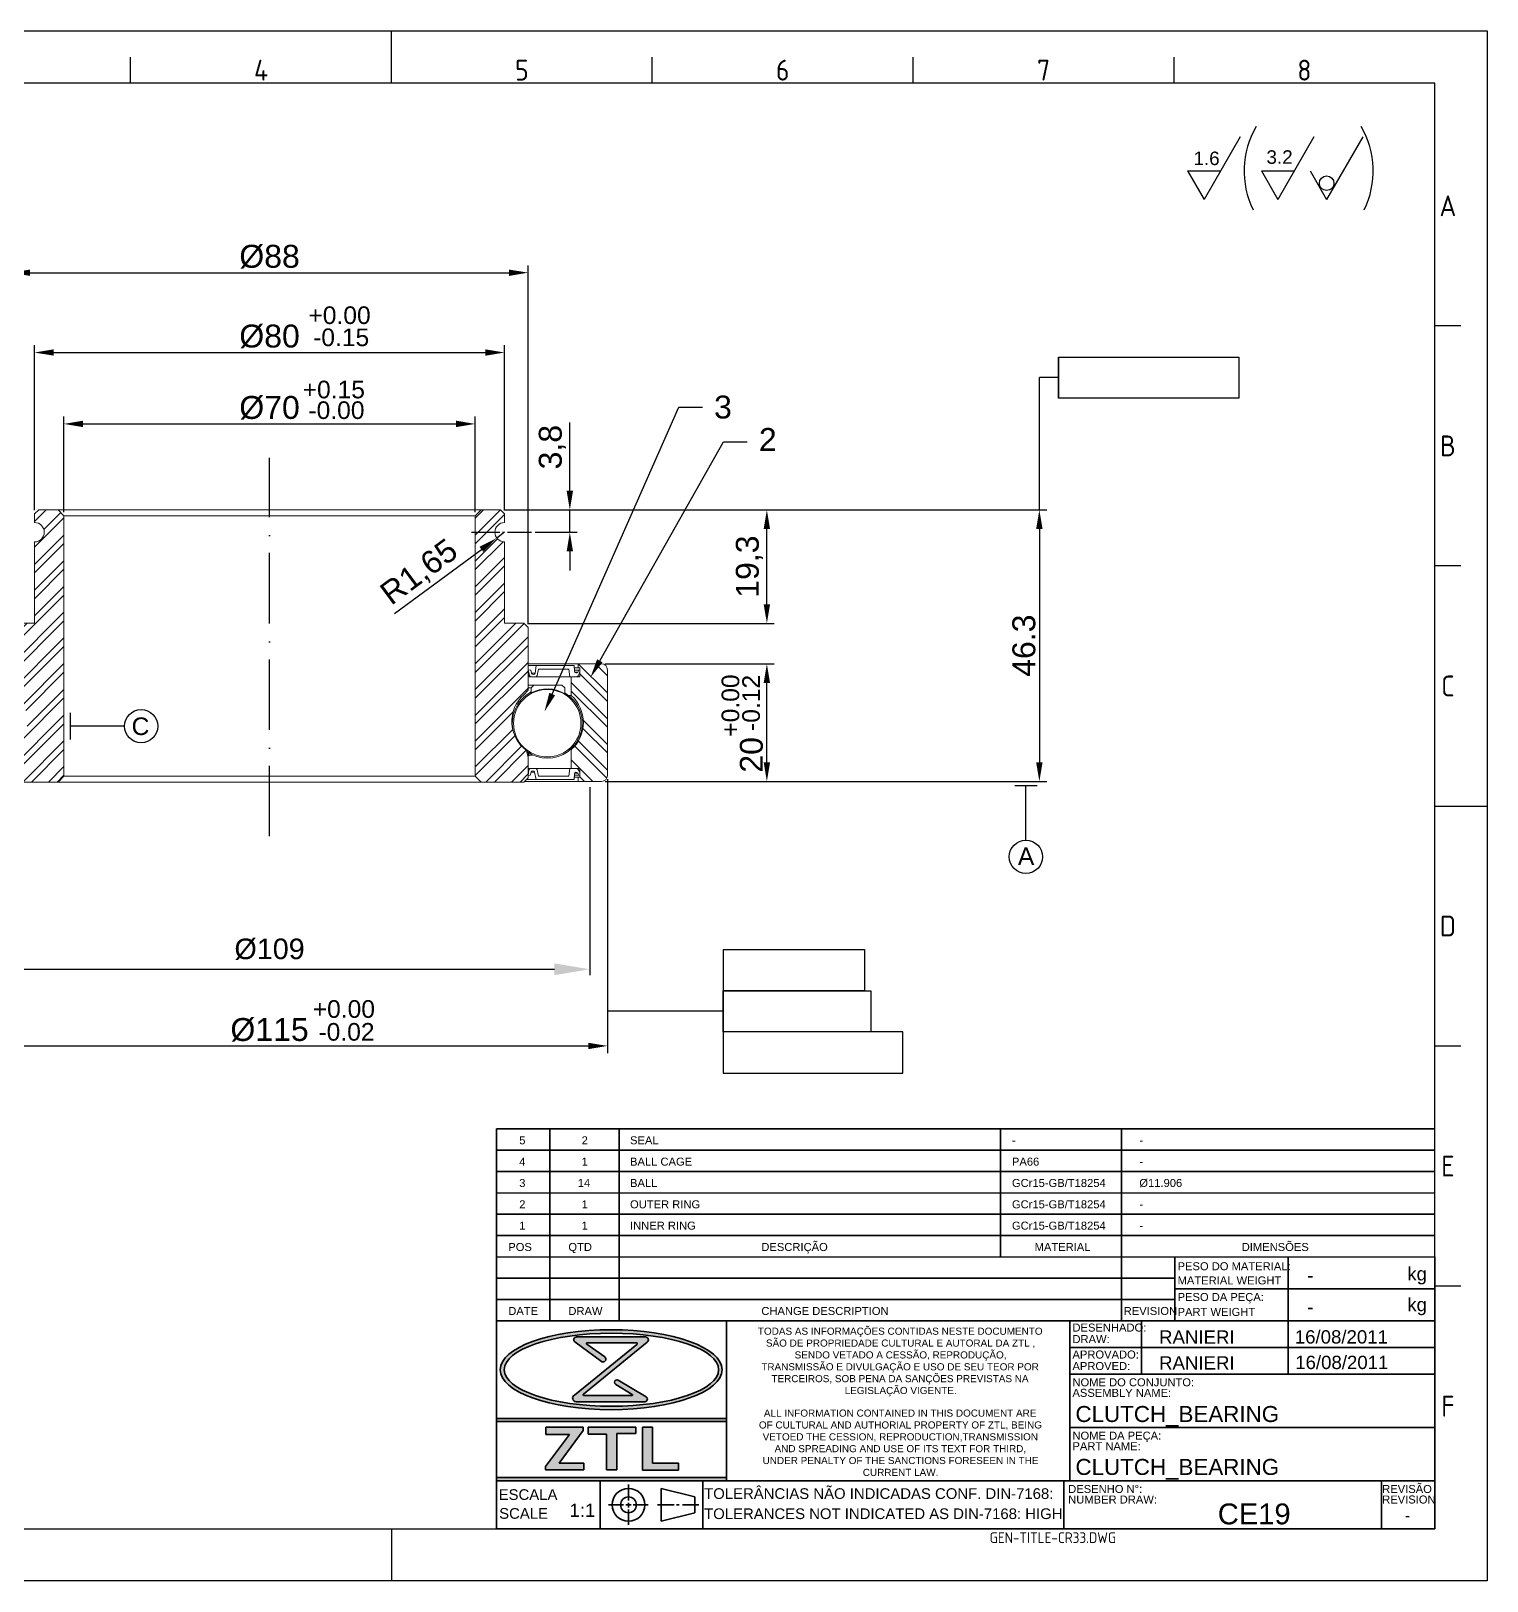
# Model space of a CAD drawing. Header units: millimetres. Extents: x 2626 to 2999, y 1108 to 1371.
# Drawn here: x 2751 to 2998.8, y 1107.7 to 1371.4 of the extents above; entities that cross this region are included whole.
import ezdxf
from ezdxf import colors
from ezdxf.entities.mleader import LeaderData, LeaderLine
from ezdxf.enums import TextEntityAlignment as Align
from ezdxf.math import Vec2, Vec3

# ---------------------------------------------------------------- set-up
doc = ezdxf.new("R2010")
doc.units = ezdxf.units.MM
for name, pattern in [('ACAD_ISO02W100', [15, 12, -3]), ('ACAD_ISO04W100', [30, 24, -3, 0, -3]), ('ACAD_ISO05W100', [33, 24, -3, 0, -3, 0, -3]), ('ACAD_ISO10W100', [18, 12, -3, 0, -3])]:
    doc.linetypes.add(name, pattern=pattern)
for name, color, linetype, lineweight in [('AM_0', 7, 'Continuous', 40), ('AM_4', 1, 'ACAD_ISO04W100', 25), ('AM_5', 3, 'Continuous', 25), ('AM_7', 4, 'Continuous', 35), ('AM_8', 40, 'ACAD_ISO02W100', 35), ('AM_BOR', 2, 'ACAD_ISO05W100', 35)]:
    doc.layers.add(name, color=color, linetype=linetype, lineweight=lineweight)
doc.styles.add('ACISOTS', font='isocp.shx', dxfattribs={"height": 1})
doc.styles.get("Standard").update_dxf_attribs({"font": 'arial.ttf'})
doc.dimstyles.new('ISO-25', dxfattribs={"dimtxt": 3.9, "dimasz": 3.25, "dimexe": 1.25, "dimexo": 0.625, "dimtad": 1, "dimtxsty": 'Standard', "dimcen": 2.5, "dimadec": 0, "dimazin": 0, "dimtfac": 1, "dimtmove": 0, "dimatfit": 3, "dimfxl": 1, "dimarcsym": 0})

# ---------------------------------------------------------------- blocks, each defined once
blk = doc.blocks.new('A3 ZTL')
for p, q in [((401.17, 280.82), (19.57, 280.82)), ((401.17, 9.78), (401.17, 280.82)), ((19.57, 9.78), (401.17, 9.78))]:
    blk.add_line(p, q)
at = {"layer": 'AM_BOR', "color": 135, "linetype": 'Continuous', "lineweight": 25}
for p, q in [((0, 290.61), (410.96, 290.61)), ((410.96, 290.61), (410.96, 0)), ((410.96, 0), (0, 0))]:
    blk.add_line(p, q, dxfattribs=at)
at = {"layer": 'AM_BOR', "color": 135, "lineweight": 25}
for p, q in [((205.48, 280.82), (205.48, 290.61)), ((156.56, 280.82), (156.56, 285.71)), ((254.4, 280.82), (254.4, 285.71)), ((303.33, 280.82), (303.33, 285.71)), ((352.25, 280.82), (352.25, 285.71)), ((406.07, 235.32), (401.17, 235.32)), ((406.07, 190.31), (401.17, 190.31)), ((401.17, 145.3), (410.96, 145.3)), ((406.07, 100.29), (401.17, 100.29)), ((406.07, 55.28), (401.17, 55.28)), ((205.48, 9.78), (205.48, 0))]:
    blk.add_line(p, q, dxfattribs=at)
at = {"layer": 'AM_BOR', "color": 135, "lineweight": 25, "style": 'ACISOTS'}
for s, p in [('4', (181.02, 283.27)), ('5', (229.94, 283.27)), ('6', (278.86, 283.27)), ('7', (327.79, 283.27)), ('8', (376.71, 283.27)), ('A', (403.62, 257.83)), ('B', (403.62, 212.82)), ('C', (403.62, 167.81)), ('D', (403.62, 122.8)), ('E', (403.62, 77.79)), ('F', (403.62, 32.78))]:
    blk.add_text(s, height=3.91, dxfattribs=at).set_placement(p, align=Align.MIDDLE)
blk = doc.blocks.new('*D53')
at = {"layer": 'AM_5', "color": 0, "lineweight": -2}
for p, q in [((2737.12, 1242.73), (2737.12, 1210.77)), ((2846.12, 1242.73), (2846.12, 1210.77)), ((2743.12, 1211.77), (2840.12, 1211.77))]:
    blk.add_line(p, q, dxfattribs=at)
at = {"layer": 'AM_5', "color": 0}
for points in [[(2743.12, 1212.77), (2743.12, 1210.77), (2737.12, 1211.77)], [(2840.12, 1212.77), (2840.12, 1210.77), (2846.12, 1211.77)]]:
    blk.add_solid(points, dxfattribs=at)
at = {"layer": 'Defpoints', "color": 0}
for p in [(2737.12, 1243.73), (2846.12, 1243.73), (2846.12, 1211.77)]:
    blk.add_point(p, dxfattribs=at)
at = {"layer": 'AM_5', "color": 0, "insert": (2791.62, 1215.18), "char_height": 3.5, "attachment_point": 5}
blk.add_mtext('%%c109', dxfattribs=at)
blk = doc.blocks.new('*D62')
at = {"layer": 'AM_5', "color": 0, "lineweight": -2}
for p, q in [((2756.62, 1289.56), (2756.62, 1305.81)), ((2826.62, 1289.56), (2826.62, 1305.81)), ((2759.87, 1304.56), (2823.37, 1304.56))]:
    blk.add_line(p, q, dxfattribs=at)
at = {"layer": 'AM_5', "color": 0}
for points in [[(2759.87, 1305.11), (2759.87, 1304.02), (2756.62, 1304.56)], [(2823.37, 1305.11), (2823.37, 1304.02), (2826.62, 1304.56)]]:
    blk.add_solid(points, dxfattribs=at)
at = {"layer": 'Defpoints', "color": 0}
for p in [(2826.62, 1304.56), (2756.62, 1288.93), (2826.62, 1288.93)]:
    blk.add_point(p, dxfattribs=at)
at = {"layer": 'AM_5', "color": 0, "insert": (2791.62, 1307.29), "char_height": 3.9, "attachment_point": 5}
blk.add_mtext('%%C70', dxfattribs=at)
blk = doc.blocks.new('*D63')
at = {"layer": 'AM_5', "color": 0, "lineweight": -2}
for p, q in [((2751.62, 1289.86), (2751.62, 1317.96)), ((2754.87, 1316.71), (2828.37, 1316.71)), ((2831.62, 1289.83), (2831.62, 1317.96))]:
    blk.add_line(p, q, dxfattribs=at)
at = {"layer": 'AM_5', "color": 0}
for points in [[(2754.87, 1317.25), (2754.87, 1316.17), (2751.62, 1316.71)], [(2828.37, 1317.25), (2828.37, 1316.17), (2831.62, 1316.71)]]:
    blk.add_solid(points, dxfattribs=at)
at = {"layer": 'Defpoints', "color": 0}
for p in [(2831.62, 1316.71), (2751.62, 1289.23), (2831.62, 1289.21)]:
    blk.add_point(p, dxfattribs=at)
at = {"layer": 'AM_5', "color": 0, "insert": (2791.62, 1319.44), "char_height": 3.9, "attachment_point": 5}
blk.add_mtext('%%C80', dxfattribs=at)
blk = doc.blocks.new('*D64')
at = {"layer": 'AM_5', "color": 0, "lineweight": -2}
for p, q in [((2747.62, 1270.56), (2747.62, 1331.54)), ((2750.87, 1330.29), (2832.37, 1330.29)), ((2835.62, 1270.56), (2835.62, 1331.54))]:
    blk.add_line(p, q, dxfattribs=at)
at = {"layer": 'AM_5', "color": 0}
for points in [[(2750.87, 1330.83), (2750.87, 1329.74), (2747.62, 1330.29)], [(2832.37, 1330.83), (2832.37, 1329.74), (2835.62, 1330.29)]]:
    blk.add_solid(points, dxfattribs=at)
at = {"layer": 'Defpoints', "color": 0}
for p in [(2835.62, 1330.29), (2747.62, 1269.93), (2835.62, 1269.93)]:
    blk.add_point(p, dxfattribs=at)
at = {"layer": 'AM_5', "color": 0, "insert": (2791.62, 1333.01), "char_height": 3.9, "attachment_point": 5}
blk.add_mtext('%%C88', dxfattribs=at)
blk = doc.blocks.new('*D66')
at = {"layer": 'AM_5', "color": 0, "lineweight": -2}
for p, q in [((2842.73, 1293.18), (2842.73, 1304.79)), ((2831.55, 1289.93), (2843.98, 1289.93)), ((2842.73, 1286.13), (2842.73, 1289.93)), ((2836.85, 1286.13), (2843.98, 1286.13)), ((2842.73, 1282.88), (2842.73, 1279.63))]:
    blk.add_line(p, q, dxfattribs=at)
at = {"layer": 'AM_5', "color": 0}
for points in [[(2842.19, 1293.18), (2843.27, 1293.18), (2842.73, 1289.93)], [(2842.19, 1282.88), (2843.27, 1282.88), (2842.73, 1286.13)]]:
    blk.add_solid(points, dxfattribs=at)
at = {"layer": 'Defpoints', "color": 0}
for p in [(2830.92, 1289.93), (2842.73, 1289.93), (2836.23, 1286.13)]:
    blk.add_point(p, dxfattribs=at)
at = {"layer": 'AM_5', "color": 0, "insert": (2839.76, 1300.61), "char_height": 3.9, "attachment_point": 5, "rotation": 90}
blk.add_mtext('3,8', dxfattribs=at)
blk = doc.blocks.new('*D67')
at = {"layer": 'AM_5', "color": 0, "lineweight": -2}
for p, q in [((2831.55, 1289.93), (2877.52, 1289.93)), ((2876.27, 1273.88), (2876.27, 1286.68)), ((2835.55, 1270.63), (2877.52, 1270.63))]:
    blk.add_line(p, q, dxfattribs=at)
at = {"layer": 'AM_5', "color": 0}
for points in [[(2875.72, 1286.68), (2876.81, 1286.68), (2876.27, 1289.93)], [(2875.72, 1273.88), (2876.81, 1273.88), (2876.27, 1270.63)]]:
    blk.add_solid(points, dxfattribs=at)
at = {"layer": 'Defpoints', "color": 0}
for p in [(2830.92, 1289.93), (2876.27, 1289.93), (2834.92, 1270.63)]:
    blk.add_point(p, dxfattribs=at)
at = {"layer": 'AM_5', "color": 0, "insert": (2873.3, 1280.28), "char_height": 3.9, "attachment_point": 5, "rotation": 90}
blk.add_mtext('19,3', dxfattribs=at)
blk = doc.blocks.new('*D68')
at = {"layer": 'AM_5', "color": 0, "lineweight": -2}
for p, q in [((2848.75, 1263.73), (2877.52, 1263.73)), ((2876.27, 1246.98), (2876.27, 1260.48)), ((2848.75, 1243.73), (2877.52, 1243.73))]:
    blk.add_line(p, q, dxfattribs=at)
at = {"layer": 'AM_5', "color": 0}
for points in [[(2875.72, 1260.48), (2876.81, 1260.48), (2876.27, 1263.73)], [(2875.72, 1246.98), (2876.81, 1246.98), (2876.27, 1243.73)]]:
    blk.add_solid(points, dxfattribs=at)
at = {"layer": 'Defpoints', "color": 0}
for p in [(2848.12, 1263.73), (2876.27, 1263.73), (2848.12, 1243.73)]:
    blk.add_point(p, dxfattribs=at)
at = {"layer": 'AM_5', "color": 0, "insert": (2873.65, 1248.25), "char_height": 3.9, "attachment_point": 5, "rotation": 90}
blk.add_mtext('20', dxfattribs=at)
blk = doc.blocks.new('*D69')
at = {"layer": 'AM_5', "color": 0, "lineweight": -2}
for p, q in [((2831.62, 1286.13), (2830.3, 1285.15)), ((2812.9, 1272.28), (2827.69, 1283.22))]:
    blk.add_line(p, q, dxfattribs=at)
at = {"layer": 'AM_5', "color": 0}
blk.add_solid([(2827.36, 1283.66), (2828.01, 1282.78), (2830.3, 1285.15)], dxfattribs=at)
at = {"layer": 'Defpoints', "color": 0}
for p in [(2830.3, 1285.15), (2831.62, 1286.13)]:
    blk.add_point(p, dxfattribs=at)
at = {"layer": 'AM_5', "color": 0, "insert": (2817.22, 1279.17), "char_height": 3.9, "attachment_point": 5, "rotation": 36.489}
blk.add_mtext('R1,65', dxfattribs=at)
blk = doc.blocks.new('*D70')
at = {"layer": 'AM_5', "color": 0, "lineweight": -2}
for p, q in [((2734.12, 1244.11), (2734.12, 1197.48)), ((2849.12, 1244.11), (2849.12, 1197.48)), ((2737.37, 1198.73), (2845.87, 1198.73))]:
    blk.add_line(p, q, dxfattribs=at)
at = {"layer": 'AM_5', "color": 0}
for points in [[(2737.37, 1199.27), (2737.37, 1198.18), (2734.12, 1198.73)], [(2845.87, 1199.27), (2845.87, 1198.18), (2849.12, 1198.73)]]:
    blk.add_solid(points, dxfattribs=at)
at = {"layer": 'Defpoints', "color": 0}
for p in [(2734.12, 1244.73), (2849.12, 1244.73), (2849.12, 1198.73)]:
    blk.add_point(p, dxfattribs=at)
at = {"layer": 'AM_5', "color": 0, "insert": (2791.62, 1201.45), "char_height": 3.9, "attachment_point": 5}
blk.add_mtext('%%C115', dxfattribs=at)
blk = doc.blocks.new('*D71')
at = {"layer": 'AM_5', "color": 0, "lineweight": -2}
for p, q in [((2831.55, 1289.93), (2923.9, 1289.93)), ((2922.65, 1286.68), (2922.65, 1246.98)), ((2848.75, 1243.73), (2923.9, 1243.73))]:
    blk.add_line(p, q, dxfattribs=at)
at = {"layer": 'AM_5', "color": 0}
for points in [[(2922.11, 1286.68), (2923.19, 1286.68), (2922.65, 1289.93)], [(2922.11, 1246.98), (2923.19, 1246.98), (2922.65, 1243.73)]]:
    blk.add_solid(points, dxfattribs=at)
at = {"layer": 'Defpoints', "color": 0}
for p in [(2830.92, 1289.93), (2848.12, 1243.73), (2922.65, 1243.73)]:
    blk.add_point(p, dxfattribs=at)
at = {"layer": 'AM_5', "color": 0, "insert": (2920.03, 1266.83), "char_height": 3.9, "attachment_point": 5, "rotation": 90}
blk.add_mtext('46.3', dxfattribs=at)

msp = doc.modelspace()

# ---------------------------------------------------------------- hatches: boundary and pattern name
at = {"linetype": 'Continuous'}
h = msp.add_hatch(color=0, dxfattribs=at)
h.paths.add_polyline_path([(2869.402, 1135.355), (2830.246, 1135.355), (2830.246, 1134.807), (2869.402, 1134.807)])
h.paths.add_polyline_path([(2869.402, 1125.284), (2830.246, 1125.284), (2830.246, 1124.736), (2869.402, 1124.736)])
at = {"layer": 'AM_7'}
h = msp.add_hatch(dxfattribs=at)
h.set_pattern_fill('ANSI32', color=256, scale=0.325, style=0)
h.paths.add_polyline_path([(2831.625, 1289.234), (2830.925, 1289.934), (2827.625, 1289.934), (2826.625, 1288.934), (2826.625, 1286.134), (2829.975, 1286.134, -0.4142136), (2831.625, 1287.784)])
h.paths.add_polyline_path([(2834.925, 1270.634), (2831.625, 1270.634), (2831.625, 1284.484, -0.4142136), (2829.975, 1286.134), (2826.625, 1286.134), (2826.625, 1244.634), (2827.625, 1243.634), (2834.925, 1243.634), (2835.625, 1244.334), (2835.625, 1247.826), (2835.37, 1249.01, -0.4808071), (2834.897, 1258.48), (2835.625, 1259.236), (2835.625, 1269.934)])
h.paths.add_polyline_path([(2756.625, 1288.934), (2755.625, 1289.934), (2752.325, 1289.934), (2751.625, 1289.234), (2751.625, 1287.784, -1), (2751.625, 1284.484), (2751.625, 1270.634), (2748.325, 1270.634), (2747.625, 1269.934), (2747.625, 1259.236), (2748.352, 1258.48, -0.4808071), (2747.879, 1249.01), (2747.625, 1247.826), (2747.625, 1244.334), (2748.325, 1243.634), (2755.625, 1243.634), (2756.625, 1244.634)])
h = msp.add_hatch(dxfattribs=at)
h.set_pattern_fill('ANSI32', color=256, scale=0.325, angle=90, style=0)
h.paths.add_polyline_path([(2842.975, 1249.137), (2842.975, 1245.934), (2844.425, 1245.934), (2844.425, 1244.434), (2844.125, 1244.434), (2844.125, 1243.734), (2848.125, 1243.734, 0.4142136), (2849.125, 1244.734), (2849.125, 1262.734, 0.4142136), (2848.125, 1263.734), (2844.125, 1263.734), (2844.125, 1263.034), (2844.425, 1263.034), (2844.425, 1261.534), (2842.975, 1261.534), (2842.975, 1258.331, -0.4513657)])
h.paths.add_polyline_path([(2740.275, 1258.331), (2740.275, 1261.534), (2738.825, 1261.534), (2738.825, 1263.028), (2738.089, 1263.734), (2735.125, 1263.734, 0.4142136), (2734.125, 1262.734), (2734.125, 1244.734, 0.4142136), (2735.125, 1243.734), (2739.125, 1243.734), (2739.125, 1244.434), (2738.825, 1244.434), (2738.825, 1245.934), (2740.275, 1245.934), (2740.275, 1249.137, -0.4513657)])
at = {"layer": 'AM_8', "linetype": 'Continuous'}
h = msp.add_hatch(color=0, dxfattribs=at)
edge = h.paths.add_edge_path()
edge.add_ellipse((2849.754, 1143.636), major_axis=(18.891, 0), ratio=0.3599074, start_angle=191.45916, end_angle=452.8175)
edge.add_ellipse((2849.754, 1143.636), major_axis=(18.891, 0), ratio=0.3599074, start_angle=92.8175, end_angle=191.45916)
edge = h.paths.add_edge_path(flags=16)
edge.add_ellipse((2849.813, 1143.636), major_axis=(18.25, 0), ratio=0.3406642, start_angle=93.06698, end_angle=371.45916)
edge.add_ellipse((2849.813, 1143.636), major_axis=(18.25, 0), ratio=0.3406642, start_angle=11.45916, end_angle=93.06698)
h = msp.add_hatch(color=0, dxfattribs=at)
edge = h.paths.add_edge_path()
edge.add_line((2854.157, 1147.943), (2843.523, 1139.331))
edge.add_arc((2843.807, 1138.802), 0.601, 118.14094, 270)
edge.add_line((2843.807, 1138.201), (2855.501, 1138.201))
edge.add_arc((2855.486, 1138.644), 0.443, 271.96853, 418.91083)
edge.add_line((2855.715, 1139.023), (2850.979, 1141.878))
edge.add_arc((2850.755, 1141.51), 0.431, 58.66819, 238.80525)
edge.add_line((2850.532, 1141.141), (2853.361, 1139.429))
edge.add_arc((2853.298, 1139.34), 0.109, -90, 54.65447, ccw=False)
edge.add_line((2853.298, 1139.231), (2845.148, 1139.231))
edge.add_arc((2845.172, 1139.38), 0.151, 129.23635, 260.82262, ccw=False)
edge.add_line((2845.076, 1139.498), (2855.903, 1148.339))
edge.add_arc((2855.62, 1148.727), 0.48, 306.0702, 450)
edge.add_line((2855.62, 1149.207), (2843.88, 1149.207))
edge.add_arc((2843.862, 1148.743), 0.465, 87.72721, 233.74708)
edge.add_line((2843.587, 1148.367), (2848.096, 1145.06))
edge.add_arc((2848.387, 1145.439), 0.478, 232.47139, 414.7334)
edge.add_line((2848.663, 1145.83), (2845.625, 1147.978))
edge.add_arc((2845.685, 1148.094), 0.131, 90, 242.52347, ccw=False)
edge.add_line((2845.685, 1148.225), (2854.082, 1148.225))
edge.add_arc((2854.056, 1148.067), 0.16, -50.99642, 80.76554, ccw=False)
for points in [[(2838.593, 1127.142), (2838.593, 1126.598), (2845.121, 1126.598), (2845.121, 1127.746), (2840.89, 1127.746), (2845, 1133.305), (2845, 1133.848), (2838.653, 1133.848), (2838.653, 1132.64), (2842.673, 1132.64)], [(2845.846, 1132.7), (2848.99, 1132.7), (2848.99, 1126.598), (2850.712, 1126.598), (2850.712, 1132.761), (2853.946, 1132.761), (2853.946, 1133.848), (2845.846, 1133.848)], [(2861.2, 1126.568), (2861.2, 1127.746), (2856.817, 1127.746), (2856.817, 1133.848), (2855.125, 1133.848), (2855.125, 1126.568)]]:
    msp.add_hatch(color=0, dxfattribs=at).paths.add_polyline_path(points)

# ---------------------------------------------------------------- linework, layer by layer
at = {"color": 7, "linetype": 'Continuous', "lineweight": 15}
for p, q in [((2755.625, 1243.634), (2756.625, 1244.634)), ((2827.625, 1243.634), (2826.625, 1244.634)), ((2827.625, 1243.634), (2834.925, 1243.634))]:
    msp.add_line(p, q, dxfattribs=at)
at = {"linetype": 'Continuous'}
for p, q in [((2830.246, 1173.741), (2989.966, 1173.741)), ((2830.246, 1162.851), (2989.966, 1162.851))]:
    msp.add_line(p, q, dxfattribs=at)
at = {"layer": 'AM_0', "color": 7, "linetype": 'Continuous', "lineweight": 15}
for p, q in [((2751.625, 1289.234), (2752.325, 1289.934)), ((2755.625, 1289.934), (2752.325, 1289.934)), ((2755.625, 1289.934), (2756.625, 1288.934)), ((2755.625, 1289.934), (2827.625, 1289.934)), ((2826.625, 1288.934), (2827.625, 1289.934)), ((2830.925, 1289.934), (2827.625, 1289.934)), ((2830.925, 1289.934), (2831.625, 1289.234)), ((2751.625, 1289.234), (2751.625, 1287.784)), ((2756.625, 1244.634), (2756.625, 1288.934)), ((2826.625, 1288.934), (2756.625, 1288.934)), ((2826.625, 1288.934), (2826.625, 1244.634)), ((2831.625, 1287.784), (2831.625, 1289.234)), ((2751.625, 1284.484), (2751.625, 1270.634)), ((2831.625, 1270.634), (2831.625, 1284.484)), ((2751.625, 1270.634), (2748.325, 1270.634)), ((2834.925, 1270.634), (2831.625, 1270.634)), ((2834.925, 1270.634), (2835.625, 1269.934)), ((2835.625, 1259.236), (2835.625, 1269.934)), ((2848.125, 1263.734), (2844.125, 1263.734)), ((2849.125, 1244.734), (2849.125, 1262.734)), ((2827.625, 1243.634), (2748.325, 1243.634)), ((2756.625, 1244.634), (2826.625, 1244.634)), ((2844.125, 1243.734), (2848.125, 1243.734))]:
    msp.add_line(p, q, dxfattribs=at)
at = {"layer": 'AM_0', "linetype": 'Continuous', "lineweight": 15}
for p, q in [((2844.125, 1263.734), (2844.125, 1263.034)), ((2842.975, 1261.534), (2842.975, 1258.331)), ((2844.425, 1261.534), (2842.975, 1261.534)), ((2844.125, 1263.034), (2844.425, 1263.034)), ((2844.425, 1263.034), (2844.425, 1261.534)), ((2835.625, 1259.236), (2834.897, 1258.48)), ((2842.546, 1258.331), (2842.975, 1258.331)), ((2835.37, 1249.01), (2835.625, 1247.826)), ((2835.625, 1244.334), (2835.625, 1247.826)), ((2842.789, 1249.137), (2842.975, 1249.137)), ((2842.975, 1249.137), (2842.975, 1245.934)), ((2842.975, 1245.934), (2844.425, 1245.934)), ((2844.425, 1245.934), (2844.425, 1244.434)), ((2835.625, 1244.334), (2834.925, 1243.634)), ((2844.125, 1244.434), (2844.125, 1243.734)), ((2844.425, 1244.434), (2844.125, 1244.434))]:
    msp.add_line(p, q, dxfattribs=at)
msp.add_circle((2838.889, 1253.634), 5.741, dxfattribs=at)
at = {"layer": 'AM_0', "color": 7, "linetype": 'Continuous', "lineweight": 15}
for centre, radius, start, end in [((2751.625, 1286.134), 1.65, 270, 90), ((2831.625, 1286.134), 1.65, 90, 270), ((2848.125, 1262.734), 1, 0, 90), ((2848.125, 1262.734), 1, 0, 90), ((2848.125, 1244.734), 1, 270, 0)]:
    msp.add_arc(centre, radius, start, end, dxfattribs=at)
at = {"layer": 'AM_0', "linetype": 'Continuous', "lineweight": 15}
for centre, radius, start, end in [((2838.92, 1253.934), 6.07, 131.50224, 234.21654), ((2838.92, 1253.734), 6.13, 311.41443, 48.58557)]:
    msp.add_arc(centre, radius, start, end, dxfattribs=at)
at = {"layer": 'AM_4', "linetype": 'ACAD_ISO10W100'}
msp.add_line((2791.625, 1234.4), (2791.625, 1298.781), dxfattribs=at)
at = {"layer": 'AM_4', "ltscale": 0.2}
msp.add_line((2826, 1286.134), (2836.227, 1286.134), dxfattribs=at)
at = {"layer": 'AM_5'}
for p, q in [((2956.832, 1353.411), (2950.684, 1342.763)), ((2969.383, 1353.411), (2963.235, 1342.763)), ((2977.687, 1353.411), (2971.54, 1342.763)), ((2947.89, 1347.603), (2953.479, 1347.603)), ((2947.89, 1347.603), (2950.684, 1342.763)), ((2960.441, 1347.603), (2966.029, 1347.603)), ((2960.441, 1347.603), (2963.235, 1342.763)), ((2968.745, 1347.603), (2971.54, 1342.763)), ((2925.932, 1315.938), (2925.932, 1308.938)), ((2922.648, 1289.934), (2922.648, 1312.438)), ((2925.932, 1312.438), (2922.648, 1312.438)), ((2941.267, 1308.938), (2934.57, 1308.938)), ((2757.699, 1255.412), (2757.699, 1250.854)), ((2766.929, 1253.133), (2757.699, 1253.133)), ((2922.259, 1242.969), (2918.47, 1242.969)), ((2920.365, 1233.739), (2920.365, 1242.969)), ((2868.808, 1215.12), (2892.866, 1215.12)), ((2868.808, 1215.12), (2868.808, 1194.12)), ((2892.866, 1215.12), (2892.866, 1208.12)), ((2868.808, 1208.12), (2868.808, 1201.12)), ((2892.866, 1208.12), (2868.808, 1208.12)), ((2868.808, 1201.12), (2868.808, 1208.12)), ((2868.808, 1208.12), (2893.943, 1208.12)), ((2893.943, 1208.12), (2893.943, 1201.12)), ((2868.808, 1204.62), (2849.125, 1204.62)), ((2899.385, 1201.12), (2868.808, 1201.12)), ((2893.943, 1201.12), (2868.808, 1201.12)), ((2899.385, 1194.12), (2899.385, 1201.12)), ((2868.808, 1194.12), (2899.385, 1194.12))]:
    msp.add_line(p, q, dxfattribs=at)
msp.add_lwpolyline([(2925.932, 1315.938), (2956.602, 1315.938), (2956.602, 1308.938), (2925.932, 1308.938)], close=True, dxfattribs=at)
for centre, radius in [((2971.551, 1345.506), 1.239), ((2769.759, 1253.133), 2.83), ((2920.365, 1230.909), 2.83)]:
    msp.add_circle(centre, radius, dxfattribs=at)
for centre, start, end in [((2972.551, 1347.592), 149.81687, 205.95777), ((2964.416, 1347.592), 334.04223, 30.18313)]:
    msp.add_arc(centre, 15.049, start, end, dxfattribs=at)
at = {"layer": 'AM_7', "linetype": 'Continuous', "lineweight": 15}
for p, q in [((2835.625, 1263.734), (2844.125, 1263.734)), ((2835.625, 1263.434), (2837, 1263.434)), ((2837, 1263.434), (2836.833, 1262.18)), ((2843.475, 1263.434), (2837, 1263.434)), ((2843.509, 1262.467), (2843.475, 1263.434)), ((2836.103, 1262.646), (2835.625, 1262.73)), ((2835.625, 1262.73), (2835.864, 1261.756)), ((2835.625, 1261.756), (2835.864, 1261.756)), ((2835.625, 1261.534), (2836.153, 1261.534)), ((2836.232, 1262.165), (2836.103, 1262.646)), ((2836.153, 1261.534), (2836.991, 1261.534)), ((2836.227, 1262.18), (2836.833, 1262.18)), ((2836.889, 1261.534), (2842.722, 1261.534)), ((2837.184, 1261.782), (2837.37, 1262.834)), ((2837.37, 1262.834), (2842.562, 1262.834)), ((2842.562, 1262.834), (2842.722, 1261.534)), ((2842.722, 1261.534), (2843.95, 1261.534)), ((2843.489, 1263.034), (2844.125, 1263.034)), ((2843.502, 1262.661), (2844.254, 1262.661)), ((2843.546, 1262.332), (2844.071, 1262.332)), ((2844.254, 1262.661), (2844.071, 1262.332)), ((2844.425, 1262.718), (2844.254, 1262.661)), ((2844.418, 1262.444), (2844.425, 1262.718)), ((2835.625, 1260.134), (2836.625, 1260.134)), ((2836.125, 1259.634), (2835.625, 1259.634)), ((2836.125, 1259.634), (2836.625, 1260.134)), ((2836.125, 1259.634), (2836.125, 1258.78)), ((2841.375, 1260.134), (2836.625, 1260.134)), ((2841.375, 1260.134), (2841.875, 1259.634)), ((2841.875, 1258.654), (2841.875, 1259.634)), ((2835.577, 1248.046), (2836.015, 1248.227)), ((2835.692, 1248.227), (2835.782, 1248.594)), ((2835.692, 1248.227), (2836.398, 1248.227)), ((2841.379, 1248.227), (2841.443, 1248.227)), ((2836.051, 1245.934), (2835.625, 1245.934)), ((2835.762, 1245.712), (2835.625, 1244.756)), ((2835.762, 1245.712), (2835.625, 1245.712)), ((2835.625, 1244.756), (2836.001, 1244.822)), ((2836.001, 1244.822), (2836.13, 1245.303)), ((2836.889, 1245.934), (2836.051, 1245.934)), ((2836.731, 1245.288), (2836.126, 1245.288)), ((2836.731, 1245.288), (2837, 1244.034)), ((2842.722, 1245.934), (2836.889, 1245.934)), ((2837.37, 1244.634), (2837.184, 1245.686)), ((2842.722, 1245.934), (2842.562, 1244.634)), ((2843.95, 1245.934), (2842.722, 1245.934)), ((2843.475, 1244.034), (2843.509, 1245.001)), ((2844.254, 1244.807), (2843.502, 1244.807)), ((2844.071, 1245.136), (2843.546, 1245.136)), ((2844.071, 1245.136), (2844.254, 1244.807)), ((2844.254, 1244.807), (2844.425, 1244.75)), ((2844.425, 1244.75), (2844.425, 1245.184)), ((2835.025, 1243.734), (2844.125, 1243.734)), ((2837, 1244.034), (2835.325, 1244.034)), ((2837, 1244.034), (2843.475, 1244.034)), ((2842.562, 1244.634), (2837.37, 1244.634)), ((2843.489, 1244.434), (2844.125, 1244.434))]:
    msp.add_line(p, q, dxfattribs=at)
for centre, radius, start, end in [((2836.153, 1261.834), 0.3, 195, 270), ((2836.53, 1262.245), 0.309, 195, 347.90168), ((2836.889, 1261.834), 0.3, 270, 350), ((2843.808, 1262.477), 0.3, 182, 330.95167), ((2843.001, 1262.597), 1.425, 311.75925, 353.83887), ((2838.889, 1253.634), 5.953, 117.92575, 195.54772), ((2838.889, 1253.634), 5.841, 59.25464, 118.2381), ((2838.889, 1253.634), 5.953, 18.56877, 59.8917), ((2838.889, 1253.634), 5.953, 234.31304, 18.56877), ((2836.051, 1245.634), 0.3, 90, 165), ((2836.428, 1245.223), 0.309, 12.09832, 165), ((2836.889, 1245.634), 0.3, 10, 90), ((2843.808, 1244.991), 0.3, 29.04833, 178), ((2843.391, 1245.055), 1.042, 7.13174, 57.5358)]:
    msp.add_arc(centre, radius, start, end, dxfattribs=at)
for points, knots in [([(2836.048, 1258.863), (2836.053, 1258.886), (2836.075, 1258.986), (2836.101, 1259.018), (2836.122, 1258.968), (2836.124, 1258.837), (2836.125, 1258.78)], [0, 0, 0, 0, 0.0955737, 0.4174505, 0.7489067, 1, 1, 1, 1]), ([(2835.62, 1248.716), (2835.637, 1248.589), (2835.661, 1248.415), (2835.685, 1248.267), (2835.692, 1248.227)], [0, 0, 0, 0, 0.7324154, 1, 1, 1, 1])]:
    msp.add_open_spline(points, degree=3, knots=knots, dxfattribs=at)
at = {"layer": 'AM_8', "color": 0, "linetype": 'Continuous'}
for p, q in [((2830.246, 1184.631), (2830.246, 1116.568)), ((2830.246, 1184.631), (2989.966, 1184.631)), ((2839.321, 1184.631), (2839.321, 1151.961)), ((2851.118, 1184.631), (2851.118, 1151.961)), ((2916.052, 1184.631), (2916.052, 1162.851)), ((2936.648, 1184.631), (2936.648, 1151.961)), ((2830.246, 1181.001), (2989.966, 1181.001)), ((2830.246, 1181.001), (2989.966, 1181.001)), ((2830.246, 1177.371), (2989.966, 1177.371)), ((2989.966, 1170.111), (2830.246, 1170.111)), ((2989.966, 1170.111), (2830.246, 1170.111)), ((2830.246, 1166.481), (2989.966, 1166.481)), ((2945.723, 1151.961), (2945.723, 1162.851)), ((2965.009, 1162.851), (2965.009, 1157.406)), ((2989.966, 1116.568), (2989.966, 1162.851)), ((2945.723, 1159.221), (2830.246, 1159.221)), ((2830.246, 1155.591), (2945.723, 1155.591)), ((2945.723, 1157.406), (2989.966, 1157.406)), ((2965.009, 1157.406), (2965.009, 1151.961)), ((2830.246, 1151.961), (2926.441, 1151.961)), ((2869.402, 1151.961), (2869.402, 1124.736)), ((2926.441, 1151.961), (2989.966, 1151.961)), ((2927.826, 1151.961), (2927.826, 1134.718)), ((2940.053, 1151.961), (2940.053, 1142.886)), ((2965.009, 1151.961), (2965.009, 1142.886)), ((2843.88, 1149.207), (2855.62, 1149.207)), ((2927.826, 1147.423), (2989.966, 1147.423)), ((2927.826, 1142.886), (2989.966, 1142.886)), ((2830.246, 1135.355), (2869.402, 1135.355)), ((2869.402, 1134.807), (2830.246, 1134.807)), ((2927.826, 1134.718), (2927.826, 1124.736)), ((2838.593, 1127.142), (2842.673, 1132.64)), ((2838.653, 1132.64), (2838.653, 1133.848)), ((2838.653, 1133.848), (2845, 1133.848)), ((2842.673, 1132.64), (2838.653, 1132.64)), ((2845, 1133.305), (2840.89, 1127.746)), ((2845, 1133.848), (2845, 1133.305)), ((2845.846, 1132.7), (2845.846, 1133.848)), ((2845.846, 1133.848), (2853.946, 1133.848)), ((2848.99, 1132.7), (2845.846, 1132.7)), ((2848.99, 1126.598), (2848.99, 1132.7)), ((2850.712, 1132.761), (2850.712, 1126.598)), ((2853.946, 1132.761), (2850.712, 1132.761)), ((2853.946, 1133.848), (2853.946, 1132.761)), ((2855.125, 1126.568), (2855.125, 1133.848)), ((2855.125, 1133.848), (2856.817, 1133.848)), ((2856.817, 1133.848), (2856.817, 1127.746)), ((2927.826, 1133.811), (2989.966, 1133.811)), ((2838.593, 1126.598), (2838.593, 1127.142)), ((2845.121, 1126.598), (2838.593, 1126.598)), ((2840.89, 1127.746), (2845.121, 1127.746)), ((2845.121, 1127.746), (2845.121, 1126.598)), ((2850.712, 1126.598), (2848.99, 1126.598)), ((2861.2, 1126.568), (2855.125, 1126.568)), ((2856.817, 1127.746), (2861.2, 1127.746)), ((2861.2, 1127.746), (2861.2, 1126.568)), ((2830.246, 1125.284), (2869.402, 1125.284)), ((2830.246, 1124.736), (2856.097, 1124.736)), ((2926.441, 1124.736), (2830.246, 1124.736)), ((2870.504, 1124.736), (2830.246, 1124.736)), ((2847.882, 1124.736), (2847.882, 1116.568)), ((2852.718, 1124.081), (2852.718, 1121.388)), ((2865.358, 1124.736), (2865.358, 1116.568)), ((2926.441, 1124.736), (2980.891, 1124.736)), ((2926.819, 1116.568), (2926.819, 1124.736)), ((2989.966, 1124.736), (2980.891, 1124.736)), ((2980.891, 1124.736), (2980.891, 1116.568)), ((2852.718, 1121.014), (2852.718, 1120.209)), ((2864, 1121.998), (2858.291, 1123.446)), ((2858.291, 1123.446), (2858.291, 1117.858)), ((2864, 1121.998), (2864, 1119.306)), ((2849.306, 1120.652), (2851.868, 1120.652)), ((2852.256, 1120.652), (2853.158, 1120.652)), ((2852.718, 1119.849), (2852.718, 1117.223)), ((2853.505, 1120.652), (2856.051, 1120.652)), ((2857.669, 1120.652), (2860.476, 1120.652)), ((2864, 1119.306), (2858.291, 1117.858)), ((2860.908, 1120.652), (2861.36, 1120.652)), ((2861.882, 1120.652), (2864.662, 1120.652)), ((2830.246, 1116.568), (2989.966, 1116.568))]:
    msp.add_line(p, q, dxfattribs=at)
msp.add_lwpolyline([(2843.88, 1149.207), (2855.62, 1149.207, -0.7260746), (2855.903, 1148.339), (2845.076, 1139.498, 0.646844), (2845.148, 1139.231), (2853.298, 1139.231, 0.7309147), (2853.361, 1139.429), (2850.532, 1141.141, -1.0011968), (2850.979, 1141.878), (2855.715, 1139.023, -0.7463434), (2855.501, 1138.201), (2843.807, 1138.201, -0.7802957), (2843.523, 1139.331), (2854.157, 1147.943, 0.6479319), (2854.082, 1148.225), (2845.685, 1148.225, 0.7849705), (2845.625, 1147.978), (2848.663, 1145.83, -1.0199372), (2848.096, 1145.06), (2843.587, 1148.367, -0.7400952), (2843.88, 1149.207, -0.2577936)], format="xyb", dxfattribs=at)
for radius in [2.794, 1.346]:
    msp.add_circle((2852.718, 1120.652), radius, dxfattribs=at)
for centre, major_axis, ratio in [((2849.754, 1143.636), (-18.891, 0), 0.3599074), ((2849.813, 1143.636), (-18.25, 0), 0.3406642)]:
    msp.add_ellipse(centre, major_axis=major_axis, ratio=ratio, dxfattribs=at)

# ---------------------------------------------------------------- block references
at = {"linetype": 'ByBlock', "lineweight": 0, "xscale": 0.9075000000000002, "yscale": 0.9075000000000002, "zscale": 0.9075000000000002}
msp.add_blockref('A3 ZTL', (2625.9, 1107.689), dxfattribs=at)

# ---------------------------------------------------------------- texts
at = {"color": 0, "linetype": 'Continuous', "char_height": 1.21, "attachment_point": 1}
for s, insert in [('\\pi-0.030453;TODAS AS INFORMAÇÕES CONTIDAS NESTE DOCUMENTO \\P\\pi1.3368;SÃO DE PROPRIEDADE CULTURAL E AUTORAL DA ZTL , \\P\\pi6.2214;SENDO VETADO A CESSÃO, REPRODUÇÃO, \\P\\pi0.5502;TRANSMISSÃO E DIVULGAÇÃO E USO DE SEU TEOR POR \\P\\pi2.2748;TERCEIROS, SOB PENA DA SANÇÕES PREVISTAS NA \\P\\pi14.743;LEGISLAÇÃO VIGENTE.', (2874.772, 1150.795)), ('\\pi0.99054;ALL INFORMATION CONTAINED IN THIS DOCUMENT ARE \\P\\pi0.14494;OF CULTURAL AND AUTHORIAL PROPERTY OF ZTL, BEING  \\P\\pi0.78254;VETOED THE CESSION, REPRODUCTION,TRANSMISSION \\P\\pi2.8043;AND SPREADING AND USE OF ITS TEXT FOR THIRD, \\P\\pi0.77387;UNDER PENALTY OF THE SANCTIONS FORESEEN IN THE \\P\\pi17.825;CURRENT LAW.', (2874.772, 1136.862))]:
    msp.add_mtext_dynamic_manual_height_columns(s, width=48.28462, gutter_width=12.5, heights=[0], dxfattribs=dict(at, insert=insert))
at = {"layer": 'AM_5', "attachment_point": 1}
for s, insert, char_height in [('1.6', (2948.873, 1350.895), 2.3), ('3.2', (2961.304, 1351.117), 2.3), ('+0.00', (2798.231, 1324.559), 3), ('-0.15', (2799.031, 1320.795), 3), ('+0.15', (2797.254, 1311.916), 3), ('-0.00', (2798.231, 1308.399), 3), ('+0.00', (2798.965, 1206.512), 3), ('-0.02', (2799.942, 1202.625), 3)]:
    msp.add_mtext_dynamic_manual_height_columns(s, width=18.23779, gutter_width=12.5, heights=[0], dxfattribs=dict(at, insert=insert, char_height=char_height))
at = {"layer": 'AM_5', "char_height": 3, "attachment_point": 1, "rotation": 90}
for s, insert in [('+0.00', (2868.563, 1251.338)), ('-0.12', (2872.08, 1252.316))]:
    msp.add_mtext_dynamic_manual_height_columns(s, width=18.23779, gutter_width=12.5, heights=[0], dxfattribs=dict(at, insert=insert))
at = {"layer": 'AM_5', "insert": (2769.649, 1253.102), "char_height": 3, "width": 8.43428, "attachment_point": 5}
msp.add_mtext('C', dxfattribs=at)
at = {"layer": 'AM_5', "insert": (2920.376, 1231.006), "char_height": 3, "width": 8.43428, "attachment_point": 5, "rotation": 0.69706}
msp.add_mtext('A', dxfattribs=at)
at = {"layer": 'AM_8', "color": 0, "linetype": 'Continuous'}
for s, height, p in [('5', 1.361, (2834.118, 1181.99)), ('2', 1.361, (2844.744, 1181.99)), ('SEAL', 1.3613, (2852.978, 1181.99)), ('-', 1.361, (2917.984, 1181.99)), ('-', 1.361, (2939.668, 1181.99)), ('4', 1.361, (2834.118, 1178.36)), ('1', 1.361, (2844.744, 1178.36)), ('BALL CAGE', 1.3613, (2852.978, 1178.36)), ('PA66', 1.3613, (2917.984, 1178.36)), ('-', 1.361, (2939.668, 1178.36)), ('3', 1.361, (2834.118, 1174.73)), ('14', 1.3613, (2844.079, 1174.73)), ('BALL', 1.3613, (2852.978, 1174.73)), ('GCr15-GB/T18254', 1.36125, (2917.984, 1174.73)), ('%%C11.906', 1.3613, (2939.668, 1174.73)), ('2', 1.361, (2834.118, 1171.1)), ('1', 1.361, (2844.744, 1171.1)), ('OUTER RING', 1.3613, (2852.978, 1171.1)), ('GCr15-GB/T18254', 1.36125, (2917.984, 1171.1)), ('-', 1.361, (2939.668, 1171.1)), ('1', 1.361, (2834.118, 1167.47)), ('1', 1.361, (2844.744, 1167.47)), ('INNER RING', 1.3613, (2852.978, 1167.47)), ('GCr15-GB/T18254', 1.36125, (2917.984, 1167.47)), ('-', 1.361, (2939.668, 1167.47)), ('POS', 1.3613, (2832.256, 1163.84)), ('QTD', 1.3613, (2842.482, 1163.84)), ('DESCRIÇÃO', 1.3613, (2875.328, 1163.84)), ('MATERIAL', 1.3613, (2921.842, 1163.84)), ('DIMENSÕES', 1.3613, (2957.095, 1163.84)), ('PESO DO MATERIAL:', 1.36125, (2946.18, 1160.562)), ('kg', 2.2687, (2985.276, 1158.822)), ('MATERIAL WEIGHT', 1.36125, (2946.18, 1158.151)), ('PESO DA PEÇA:', 1.36125, (2946.18, 1155.33)), ('kg', 2.2687, (2985.276, 1153.588)), ('DATE', 1.3613, (2832.256, 1152.95)), ('DRAW', 1.3613, (2842.482, 1152.95)), ('CHANGE DESCRIPTION', 1.36125, (2875.328, 1152.95)), ('REVISION', 1.3613, (2937.007, 1152.95)), ('PART WEIGHT', 1.36125, (2946.18, 1152.79)), ('DESENHADO:', 1.3613, (2928.283, 1150.128)), ('DRAW:', 1.3613, (2928.283, 1148.17)), ('APROVADO:', 1.3613, (2928.283, 1145.544)), ('APROVED:', 1.3613, (2928.283, 1143.586)), ('NOME DO CONJUNTO:', 1.36125, (2928.283, 1140.816)), ('ASSEMBLY NAME:', 1.36125, (2928.283, 1139.023)), ('NOME DA PEÇA:', 1.36125, (2928.283, 1131.741)), ('PART NAME:', 1.3613, (2928.283, 1129.948)), ('TOLERÂNCIAS NÃO INDICADAS CONF. DIN-7168:', 1.815, (2865.584, 1121.654)), ('DESENHO N%%d:', 1.36125, (2927.559, 1122.666)), ('REVISÃO', 1.3613, (2981.005, 1122.666)), ('ESCALA', 1.815, (2830.616, 1121.485)), ('1:1', 2.2687, (2842.668, 1118.595)), ('NUMBER DRAW:', 1.36125, (2927.559, 1120.873)), ('REVISION', 1.3613, (2981.005, 1120.873)), ('SCALE', 1.815, (2830.7, 1118.278)), ('TOLERANCES NOT INDICATED AS DIN-7168: HIGH', 1.815, (2865.584, 1118.228))]:
    msp.add_text(s, height=height, dxfattribs=at).set_placement(p)
for p in [(2968.241, 1159.699), (2968.241, 1154.3)]:
    msp.add_attdef('-', text='', height=2.269, dxfattribs=at).set_placement(p, align=Align.MIDDLE_LEFT)
for tag, p, height in [('RANIERI', (2943.029, 1148.063), 2.269), ('16/08/2011', (2966.125, 1148.09), 2.269), ('RANIERI', (2943.027, 1143.672), 2.269), ('16/08/2011', (2966.198, 1143.748), 2.269), ('CLUTCH_BEARING', (2928.796, 1134.741), 2.723), ('CLUTCH_BEARING', (2928.796, 1125.734), 2.723), ('CE19', (2953.02, 1117.328), 3.549)]:
    msp.add_attdef(tag, p, '', height=height, dxfattribs=at)
msp.add_attdef('-', text='', height=1.775, dxfattribs=at).set_placement((2985.3, 1118.827), align=Align.MIDDLE_CENTER)
at = {"layer": 'AM_8', "color": 0, "linetype": 'Continuous', "style": 'ACISOTS'}
msp.add_attdef('GEN-TITLE-CR33.DWG', (2914.193, 1114.16), '', height=1.815, dxfattribs=at)

# ---------------------------------------------------------------- dimensions: what is measured, and where the dimension line sits
at = {"layer": 'AM_5'}
for base, p1, p2, text, picture, middle in [((2835.625, 1330.285), (2747.625, 1269.934), (2835.625, 1269.934), '%%C88', '*D64', (2791.625, 1333.011)), ((2831.625, 1316.713), (2751.625, 1289.234), (2831.625, 1289.209), '%%C80', '*D63', (2791.625, 1319.439)), ((2826.625, 1304.565), (2756.625, 1288.934), (2826.625, 1288.934), '%%C70', '*D62', (2791.625, 1307.29)), ((2849.125, 1198.726), (2734.125, 1244.734), (2849.125, 1244.734), '%%C115', '*D70', (2791.625, 1201.452))]:
    dim = msp.add_linear_dim(base=base, p1=p1, p2=p2, text=text, dimstyle='ISO-25', dxfattribs=at)
    dim.commit()
    dim.dimension.update_dxf_attribs({"geometry": picture, "text_midpoint": middle})
for base, p1, picture, middle in [((2842.73, 1289.934), (2836.227, 1286.134), '*D66', (2839.761, 1300.612)), ((2876.265, 1289.934), (2834.925, 1270.634), '*D67', (2873.296, 1280.284))]:
    dim = msp.add_linear_dim(base=base, p1=p1, p2=(2830.925, 1289.934), angle=90, dimstyle='ISO-25', dxfattribs=at)
    dim.commit()
    dim.dimension.update_dxf_attribs({"geometry": picture, "text_midpoint": middle})
dim = msp.add_linear_dim(base=(2922.648, 1243.734), p1=(2830.925, 1289.934), p2=(2848.125, 1243.734), angle=90, text='46.3', dimstyle='ISO-25', dxfattribs=at)
dim.commit()
dim.dimension.update_dxf_attribs({"geometry": '*D71', "text_midpoint": (2920.03, 1266.834)})
dim = msp.add_radius_dim(center=(2831.625, 1286.134), mpoint=(2830.298, 1285.153), dimstyle='ISO-25', dxfattribs=at)
dim.commit()
dim.dimension.update_dxf_attribs({"geometry": '*D69', "text_midpoint": (2817.22, 1279.172)})
dim = msp.add_linear_dim(base=(2876.265, 1263.734), p1=(2848.125, 1243.734), p2=(2848.125, 1263.734), angle=90, dimstyle='ISO-25', dxfattribs=at)
dim.commit()
dim.dimension.update_dxf_attribs({"geometry": '*D68', "text_midpoint": (2876.265, 1248.252), "dimtype": 160})
dim = msp.add_linear_dim(base=(2846.125, 1211.771), p1=(2737.125, 1243.734), p2=(2846.125, 1243.734), text='%%c109', dimstyle='ISO-25', override={"dimtxt": 3.5, "dimasz": 6, "dimexe": 1, "dimexo": 1, "dimgap": 1.524, "dimtih": 1, "dimtoh": 1, "dimzin": 0, "dimtzin": 0}, dxfattribs=at)
dim.commit()
dim.dimension.update_dxf_attribs({"geometry": '*D53', "text_midpoint": (2791.625, 1211.771), "dimtype": 160})

# ---------------------------------------------------------------- leaders
ml = msp.add_multileader_mtext('Standard', dxfattribs=at)
ml.set_content('3', color=256)
ml.set_leader_properties()
ml.build(insert=Vec2(0, 0))
ml.multileader.update_dxf_attribs({"arrow_head_size": 3.25})
ctx = ml.context
ctx.base_point, ctx.char_height, ctx.arrow_head_size, ctx.plane_origin = Vec3(2865.285, 1307.404), 3.9, 3.25, Vec3(2838.417, 1255.62)
notes = []
notes.append((ctx, [(0, (1, 1, 0), (2861.285, 1307.404), (1, 0), 4, [(0, [(2838.417, 1255.62)], 0, [])])]))
ctx.mtext.insert, ctx.mtext.flow_direction = Vec3(2867.285, 1309.388), 5
ml = msp.add_multileader_mtext('Standard', dxfattribs=at)
ml.set_content('2', color=256)
ml.set_leader_properties()
ml.build(insert=Vec2(0, 0))
ml.multileader.update_dxf_attribs({"arrow_head_size": 3.25})
ctx = ml.context
ctx.base_point, ctx.char_height, ctx.arrow_head_size, ctx.plane_origin = Vec3(2872.908, 1301.521), 3.9, 3.25, Vec3(2846.233, 1261.213)
notes.append((ctx, [(0, (1, 1, 0), (2868.908, 1301.521), (1, 0), 4, [(0, [(2846.233, 1261.415)], 0, [])])]))
ctx.mtext.insert, ctx.mtext.flow_direction = Vec3(2874.908, 1303.861), 5
for ctx, leaders in notes:
    for number, flags, end, landing, length, lines in leaders:
        leader = LeaderData()
        leader.index, (leader.has_last_leader_line, leader.has_dogleg_vector, leader.attachment_direction) = number, flags
        leader.last_leader_point, leader.dogleg_vector, leader.dogleg_length = Vec3(end), Vec3(landing), length
        for number, points, colour, breaks in lines:
            line = LeaderLine()
            line.index, line.vertices, line.color, line.breaks = number, Vec3.list(points), colors.encode_raw_color(colour), breaks
            leader.lines.append(line)
        ctx.leaders.append(leader)

doc.saveas('drawing.dxf')
